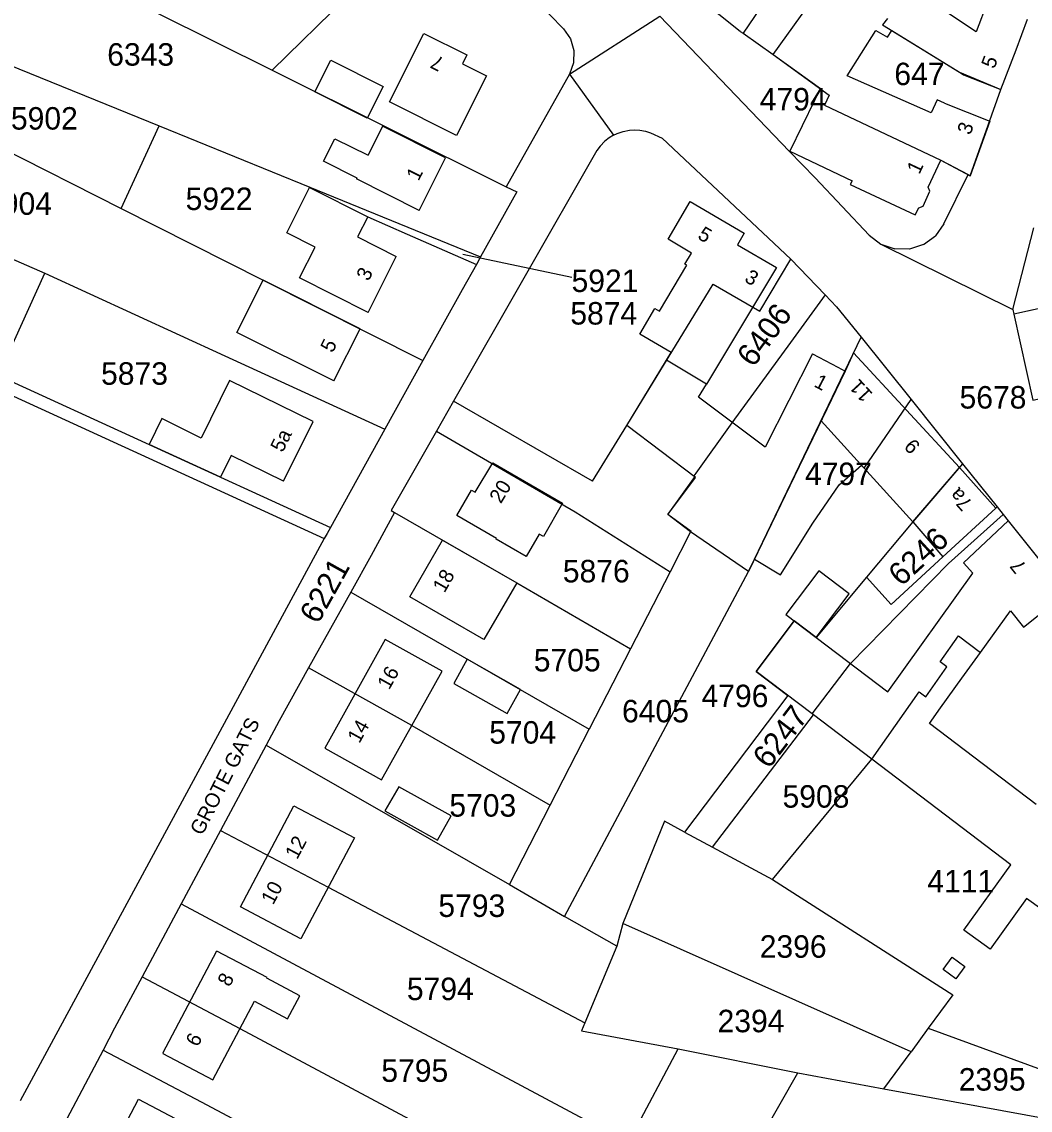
# Model space of a CAD drawing. Extents: x 191922 to 199923, y 328959 to 333350.
# Drawn here: x 196274.9 to 196396, y 331297.2 to 331427.9 of the extents above; entities that cross this region are included whole.
import ezdxf

# ---------------------------------------------------------------- set-up
doc = ezdxf.new("R2010")
doc.units = 0
for name, color, linetype in [('bouwvlak', 7, 'Continuous'), ('enkelbestemming', 7, 'Continuous'), ('Level 18', 7, 'Continuous'), ('Level 6', 7, 'Continuous'), ('maatvoering - maximum aantal wooneenheden', 7, 'Continuous'), ('Maatvoering_symbolen', 7, 'Continuous'), ('recreatiewoning', 7, 'Continuous')]:
    doc.layers.add(name, color=color, linetype=linetype)

msp = doc.modelspace()

# ---------------------------------------------------------------- linework, layer by layer
at = {"layer": 'bouwvlak'}
msp.add_line((196341, 331397.21), (196327.9, 331399.96), dxfattribs=at)
at = {"layer": 'Level 18'}
msp.add_lwpolyline([(196401.44, 331383.58), (196399.16, 331393.92), (196394.1, 331392.8), (196396.37, 331382.46), (196401.44, 331383.58)], dxfattribs=at)
at = {"layer": 'Level 6'}
for p, q in [((196304.99, 331422.08), (196325.62, 331442.31)), ((196361.2, 331426.76), (196355.17, 331431.59)), ((196365.16, 331423.97), (196370.73, 331431.71)), ((196336.71, 331430.42), (196339.99, 331427.06)), ((196291.24, 331428.96), (196304.99, 331422.08)), ((196340.7, 331421.61), (196351.55, 331428.57)), ((196340.7, 331421.61), (196351.55, 331428.57)), ((196351.55, 331428.57), (196367.1, 331412.36)), ((196378.89, 331428.29), (196378.3, 331427.56)), ((196394.35, 331424.56), (196395.73, 331428.21)), ((196262.42, 331427.18), (196291.42, 331415.42)), ((196339.99, 331427.06), (196340.83, 331425.86)), ((196361.2, 331426.76), (196361.58, 331426.55)), ((196378.3, 331427.56), (196387.57, 331421.84)), ((196340.83, 331425.86), (196341.25, 331424.45)), ((196361.58, 331426.55), (196365.16, 331423.97)), ((196341.25, 331424.45), (196341.21, 331422.99)), ((196392.53, 331419.76), (196394.35, 331424.56)), ((196341.21, 331422.99), (196340.7, 331421.61)), ((196365.16, 331423.97), (196371.91, 331419.11)), ((196304.99, 331422.08), (196333.11, 331408.09)), ((196340.7, 331421.61), (196333.11, 331408.09)), ((196340.7, 331421.61), (196333.11, 331408.09)), ((196340.7, 331421.61), (196346, 331414.29)), ((196387.57, 331421.84), (196392.53, 331419.76)), ((196258.78, 331419.69), (196286.88, 331405.5)), ((196371.91, 331419.11), (196371.33, 331417.9)), ((196388.82, 331409.42), (196392.53, 331419.76)), ((196371.33, 331417.9), (196385.32, 331411.27)), ((196286.88, 331405.5), (196291.42, 331415.42)), ((196291.42, 331415.42), (196309.51, 331408.04)), ((196345.49, 331413.98), (196344.96, 331413.56)), ((196346, 331414.29), (196345.49, 331413.98)), ((196346, 331414.29), (196346.45, 331414.51)), ((196346.45, 331414.51), (196347.15, 331414.74)), ((196347.15, 331414.74), (196347.9, 331414.89)), ((196347.9, 331414.89), (196348.51, 331414.93)), ((196348.51, 331414.93), (196349.14, 331414.89)), ((196349.14, 331414.89), (196349.84, 331414.77)), ((196349.84, 331414.77), (196350.45, 331414.58)), ((196350.45, 331414.58), (196351.86, 331413.94)), ((196367.31, 331399.38), (196351.86, 331413.94)), ((196343.99, 331412.43), (196326.78, 331382.35)), ((196344.38, 331412.96), (196343.99, 331412.43)), ((196344.96, 331413.56), (196344.38, 331412.96)), ((196370.23, 331409.18), (196367.1, 331412.36)), ((196385.32, 331411.27), (196388.58, 331409.55)), ((196376.7, 331402.29), (196370.23, 331409.18)), ((196385.69, 331403.64), (196388.58, 331409.55)), ((196388.58, 331409.55), (196388.82, 331409.42)), ((196253.23, 331408.26), (196277.71, 331397.72)), ((196309.51, 331408.04), (196309.49, 331407.99)), ((196309.49, 331407.99), (196316.47, 331404.47)), ((196309.51, 331408.04), (196330.03, 331399.67)), ((196334.38, 331407.47), (196330.03, 331399.67)), ((196334.38, 331407.47), (196330.03, 331399.67)), ((196333.11, 331408.09), (196334.38, 331407.47)), ((196333.11, 331408.09), (196334.38, 331407.47)), ((196286.88, 331405.5), (196303.93, 331396.89)), ((196316.47, 331404.47), (196321.23, 331402.41)), ((196385.69, 331403.64), (196384.67, 331402.19)), ((196321.23, 331402.41), (196329.53, 331398.76)), ((196376.7, 331402.29), (196378.1, 331401.21)), ((196383.24, 331401.15), (196384.67, 331402.19)), ((196393.98, 331393.33), (196396.48, 331403.15)), ((196378.1, 331401.21), (196393.98, 331393.33)), ((196378.1, 331401.21), (196379.78, 331400.63)), ((196381.55, 331400.61), (196379.78, 331400.63)), ((196383.24, 331401.15), (196381.55, 331400.61)), ((196330.03, 331399.67), (196329.53, 331398.76)), ((196330.03, 331399.67), (196329.53, 331398.76)), ((196363.57, 331393.15), (196367.31, 331399.38)), ((196367.31, 331399.38), (196371.42, 331395.1)), ((196329.53, 331398.76), (196327.82, 331395.7)), ((196329.53, 331398.76), (196327.82, 331395.7)), ((196272.08, 331385.42), (196277.71, 331397.72)), ((196277.71, 331397.72), (196299.33, 331387.78)), ((196303.93, 331396.89), (196323.11, 331387.21)), ((196327.82, 331395.7), (196323.11, 331387.21)), ((196327.82, 331395.7), (196323.11, 331387.21)), ((196347.6, 331379.42), (196357.97, 331396.4)), ((196357.97, 331396.4), (196363.57, 331393.15)), ((196248.42, 331394.61), (196311.26, 331365.83)), ((196371.42, 331395.1), (196367.25, 331389.4)), ((196371.42, 331395.1), (196372.09, 331394.4)), ((196372.09, 331394.4), (196372.79, 331393.67)), ((196372.79, 331393.67), (196375.73, 331390.01)), ((196393.98, 331393.33), (196394.1, 331392.8)), ((196394.1, 331392.8), (196396.37, 331382.46)), ((196367.25, 331389.4), (196360.22, 331379.75)), ((196362.95, 331363.34), (196375.73, 331390.01)), ((196375.73, 331390.01), (196381.74, 331382.52)), ((196299.33, 331387.78), (196318.54, 331378.96)), ((196323.11, 331387.21), (196318.54, 331378.96)), ((196323.11, 331387.21), (196318.54, 331378.96)), ((196272.08, 331385.42), (196289.79, 331377.32)), ((196326.78, 331382.35), (196324.72, 331378.74)), ((196343.46, 331372.72), (196326.78, 331382.35)), ((196376.1, 331374.27), (196381.74, 331382.52)), ((196381.74, 331382.52), (196387.92, 331374.81)), ((196360.22, 331379.75), (196355.88, 331373.68)), ((196318.54, 331378.96), (196311.99, 331367.15)), ((196318.54, 331378.96), (196311.99, 331367.15)), ((196324.72, 331378.74), (196319.31, 331369.19)), ((196324.72, 331378.74), (196341.4, 331369.03)), ((196343.46, 331372.72), (196347.6, 331379.42)), ((196289.79, 331377.32), (196311.99, 331367.15)), ((196373.1, 331372.28), (196375.77, 331374.64)), ((196375.77, 331374.64), (196376.1, 331374.27)), ((196387.92, 331374.81), (196381.94, 331367.83)), ((196387.92, 331374.81), (196392.07, 331369.63)), ((196355.77, 331373.28), (196352.51, 331368.77)), ((196355.88, 331373.68), (196355.65, 331373.36)), ((196355.65, 331373.36), (196355.77, 331373.28)), ((196369.92, 331367.7), (196373.1, 331372.28)), ((196319.31, 331369.19), (196319.71, 331368.96)), ((196391.93, 331369.49), (196392.07, 331369.63)), ((196392.07, 331369.63), (196392.8, 331368.72)), ((196319.71, 331368.96), (196316.88, 331363.78)), ((196319.71, 331368.96), (196334.37, 331360.52)), ((196341.4, 331369.03), (196352.8, 331361.85)), ((196352.51, 331368.77), (196355.31, 331366.72)), ((196392.8, 331368.72), (196386.25, 331362.83)), ((196392.8, 331368.72), (196393.42, 331367.96)), ((196393.42, 331367.96), (196400.33, 331359.25)), ((196311.99, 331367.15), (196311.59, 331366.43)), ((196311.99, 331367.15), (196311.59, 331366.43)), ((196355.26, 331366.65), (196352.8, 331361.85)), ((196355.26, 331366.65), (196355.31, 331366.72)), ((196366.06, 331361.48), (196369.92, 331367.7)), ((196381.94, 331367.83), (196376.37, 331361.18)), ((196311.26, 331365.83), (196274.73, 331298.3)), ((196311.26, 331365.83), (196274.73, 331298.3)), ((196311.59, 331366.43), (196311.26, 331365.83)), ((196311.59, 331366.43), (196311.26, 331365.83)), ((196316.88, 331363.78), (196314.43, 331359.39)), ((196362.23, 331361.86), (196362.95, 331363.34)), ((196362.95, 331363.34), (196366.06, 331361.48)), ((196374.46, 331350.82), (196386.25, 331362.83)), ((196340.13, 331320.42), (196362.23, 331361.86)), ((196352.8, 331361.85), (196348.04, 331352.59)), ((196334.37, 331360.52), (196348.04, 331352.59)), ((196376.37, 331361.18), (196370.33, 331353.96)), ((196314.43, 331359.39), (196309.36, 331350.29)), ((196314.43, 331359.39), (196343.08, 331342.93)), ((196395.25, 331355.21), (196400.33, 331359.25)), ((196390.07, 331352.15), (196393.67, 331357.16)), ((196393.67, 331357.16), (196395.25, 331355.21)), ((196367.7, 331355.96), (196363.15, 331349.88)), ((196370.33, 331353.96), (196367.7, 331355.96)), ((196385.25, 331351.04), (196387.44, 331354.14)), ((196387.44, 331354.14), (196390.07, 331352.15)), ((196348.04, 331352.59), (196343.08, 331342.93)), ((196386.04, 331350.43), (196385.25, 331351.04)), ((196309.36, 331350.29), (196305.82, 331343.94)), ((196321.78, 331343.39), (196309.36, 331350.29)), ((196363.15, 331349.88), (196366.93, 331347)), ((196369.85, 331344.78), (196374.46, 331350.82)), ((196383.51, 331346.84), (196386.04, 331350.43)), ((196366.93, 331347), (196354.53, 331330.57)), ((196377.01, 331339.35), (196382.71, 331347.44)), ((196382.71, 331347.44), (196383.51, 331346.84)), ((196357.87, 331328.77), (196370.02, 331344.65)), ((196370.02, 331344.65), (196369.85, 331344.78)), ((196305.82, 331343.94), (196304.26, 331341.02)), ((196321.78, 331343.39), (196338.39, 331333.81)), ((196338.39, 331333.81), (196343.08, 331342.93)), ((196304.26, 331341.02), (196298.78, 331330.78)), ((196304.26, 331341.02), (196333.49, 331324.27)), ((196365.1, 331324.88), (196377.01, 331339.35)), ((196333.49, 331324.27), (196338.39, 331333.81)), ((196352.11, 331331.87), (196347.12, 331319.59)), ((196354.53, 331330.57), (196352.11, 331331.87)), ((196298.78, 331330.78), (196294.07, 331321.96)), ((196298.78, 331330.78), (196311.74, 331323.95)), ((196354.53, 331330.57), (196357.87, 331328.77)), ((196357.87, 331328.77), (196365.1, 331324.88)), ((196365.1, 331324.88), (196386.76, 331311.04)), ((196311.74, 331323.95), (196342.56, 331307.67)), ((196333.49, 331324.27), (196340.13, 331320.42)), ((196294.07, 331321.96), (196289.37, 331313.17)), ((196294.07, 331321.96), (196347.77, 331293.27)), ((196346.4, 331316.86), (196340.13, 331320.42)), ((196347.12, 331319.59), (196346.4, 331316.86)), ((196381.73, 331304.18), (196347.12, 331319.59)), ((196346.4, 331316.86), (196342.56, 331307.67)), ((196289.37, 331313.17), (196286.07, 331307.01)), ((196289.37, 331313.17), (196301.13, 331306.97)), ((196386.76, 331311.04), (196383.8, 331307.01)), ((196286.07, 331307.01), (196284.69, 331304.39)), ((196301.13, 331306.97), (196343.18, 331284.55)), ((196342.56, 331307.67), (196342.16, 331306.71)), ((196342.16, 331306.71), (196353.76, 331304.52)), ((196383.8, 331307.01), (196381.73, 331304.18)), ((196383.8, 331307.01), (196403.96, 331299.63)), ((196284.69, 331304.39), (196279.96, 331295.43)), ((196284.69, 331304.39), (196296.47, 331298.16)), ((196347.77, 331293.27), (196353.76, 331304.52)), ((196353.76, 331304.52), (196368.15, 331301.65)), ((196378.48, 331299.75), (196381.73, 331304.18)), ((196361.82, 331290.66), (196368.15, 331301.65)), ((196368.15, 331301.65), (196378.48, 331299.75)), ((196378.48, 331299.75), (196398.36, 331296.09)), ((196296.47, 331298.16), (196302.12, 331295.17))]:
    msp.add_line(p, q, dxfattribs=at)
msp.add_lwpolyline([(196391.93, 331369.49), (196385.56, 331363.64), (196379.36, 331357.93), (196376.37, 331361.18)], dxfattribs=at)
at = {"layer": 'recreatiewoning'}
for p, q in [((196394.35, 331424.56), (196395.73, 331428.21)), ((196319.11, 331418.29), (196323.2, 331426.52)), ((196323.2, 331426.52), (196328.4, 331423.93)), ((196361.58, 331426.55), (196365.16, 331423.97)), ((196310.13, 331419.49), (196312.04, 331423.3)), ((196312.04, 331423.3), (196318.32, 331420.12)), ((196328.4, 331423.93), (196327.87, 331422.85)), ((196327.87, 331422.85), (196330.73, 331421.42)), ((196330.73, 331421.42), (196327.15, 331414.27)), ((196316.4, 331416.32), (196310.13, 331419.49)), ((196318.32, 331420.12), (196316.4, 331416.32)), ((196327.15, 331414.27), (196319.11, 331418.29)), ((196318.27, 331415.36), (196316.51, 331411.87)), ((196325.81, 331411.55), (196318.27, 331415.36)), ((196311.18, 331411.16), (196312.52, 331413.86)), ((196312.52, 331413.86), (196316.51, 331411.87)), ((196315.19, 331409.14), (196311.18, 331411.16)), ((196322.64, 331405.26), (196325.81, 331411.55)), ((196385.32, 331411.27), (196388.82, 331409.42)), ((196315.14, 331409.04), (196315.19, 331409.14)), ((196322.64, 331405.26), (196315.14, 331409.04)), ((196306.75, 331402.55), (196309.49, 331407.99)), ((196309.49, 331407.99), (196316.47, 331404.47)), ((196352.55, 331401.79), (196355.22, 331406.33)), ((196355.22, 331406.33), (196361.7, 331402.5)), ((196316.47, 331404.47), (196315.26, 331402.06)), ((196310.16, 331400.84), (196306.75, 331402.55)), ((196315.26, 331402.06), (196319.89, 331399.73)), ((196361.7, 331402.5), (196360.89, 331401.13)), ((196308.3, 331397.15), (196310.16, 331400.84)), ((196355.36, 331400.13), (196352.55, 331401.79)), ((196360.89, 331401.13), (196365.56, 331398.41)), ((196316.54, 331393), (196319.89, 331399.73)), ((196354.58, 331398.8), (196355.36, 331400.13)), ((196351.54, 331393.14), (196354.8, 331398.67)), ((196354.8, 331398.67), (196354.58, 331398.8)), ((196365.56, 331398.41), (196357.15, 331384.39)), ((196300.75, 331390.59), (196303.93, 331396.89)), ((196315.55, 331391.03), (196303.93, 331396.89)), ((196316.54, 331393), (196308.3, 331397.15)), ((196349.15, 331390.4), (196350.96, 331393.48)), ((196350.96, 331393.48), (196351.54, 331393.14)), ((196399.16, 331393.92), (196394.1, 331392.8)), ((196394.1, 331392.8), (196396.37, 331382.46)), ((196312.4, 331384.78), (196300.75, 331390.59)), ((196312.4, 331384.78), (196315.55, 331391.03)), ((196352.93, 331388.17), (196349.15, 331390.4)), ((196352.38, 331387.25), (196352.93, 331388.17)), ((196369.9, 331388.01), (196364.2, 331376.82)), ((196369.9, 331388.01), (196372.94, 331386.42)), ((196374.84, 331388.16), (196373.83, 331385.96)), ((196387.57, 331374.39), (196374.84, 331388.16)), ((196347.6, 331379.42), (196352.38, 331387.25)), ((196357.15, 331384.39), (196352.38, 331387.25)), ((196372.94, 331386.42), (196373.83, 331385.96)), ((196373.83, 331385.96), (196362.23, 331361.86)), ((196299.89, 331384.84), (196296.47, 331377.91)), ((196309.92, 331379.89), (196299.89, 331384.84)), ((196356.21, 331382.83), (196357.15, 331384.39)), ((196364.2, 331376.82), (196356.21, 331382.83)), ((196291.73, 331380.25), (196290.21, 331377.15)), ((196296.47, 331377.91), (196291.73, 331380.25)), ((196306.38, 331372.72), (196309.92, 331379.89)), ((196370.95, 331379.97), (196381.94, 331367.83)), ((196355.86, 331373.15), (196347.6, 331379.42)), ((196298.81, 331373.22), (196290.21, 331377.15)), ((196300.09, 331375.82), (196298.81, 331373.22)), ((196306.38, 331372.72), (196300.09, 331375.82)), ((196329.37, 331371.39), (196331.51, 331374.94)), ((196352.51, 331368.73), (196355.86, 331373.15)), ((196381.94, 331367.83), (196387.57, 331374.39)), ((196391.93, 331369.49), (196387.57, 331374.39)), ((196327.19, 331368.61), (196328.94, 331371.64)), ((196328.94, 331371.64), (196329.37, 331371.39)), ((196385.56, 331363.64), (196391.93, 331369.49)), ((196355.26, 331366.65), (196352.51, 331368.73)), ((196388.05, 331362.93), (196393.42, 331367.96)), ((196393.42, 331367.96), (196400.33, 331359.25)), ((196362.23, 331361.86), (196355.26, 331366.65)), ((196381.94, 331367.83), (196385.56, 331363.64)), ((196321.54, 331358.82), (196325.47, 331365.65)), ((196325.47, 331365.65), (196334.37, 331360.52)), ((196389.16, 331361.68), (196388.05, 331362.93)), ((196370.66, 331361.94), (196366.71, 331356.72)), ((196374.29, 331359.2), (196370.66, 331361.94)), ((196378.93, 331347.43), (196389.16, 331361.68)), ((196334.37, 331360.52), (196330.44, 331353.69)), ((196330.44, 331353.69), (196321.54, 331358.82)), ((196370.33, 331353.96), (196374.29, 331359.2)), ((196395.25, 331355.21), (196400.33, 331359.25)), ((196366.71, 331356.72), (196370.33, 331353.96)), ((196390.07, 331352.15), (196393.67, 331357.16)), ((196393.67, 331357.16), (196395.25, 331355.21)), ((196363.15, 331349.88), (196367.7, 331355.96)), ((196318.58, 331353.72), (196311.32, 331340.67)), ((196325.41, 331349.92), (196318.58, 331353.72)), ((196370.33, 331353.96), (196378.93, 331347.43)), ((196328.43, 331351.35), (196326.8, 331348.41)), ((196334.84, 331347.72), (196328.43, 331351.35)), ((196387.85, 331349.06), (196390.07, 331352.15)), ((196318.15, 331336.86), (196325.41, 331349.92)), ((196369.85, 331344.79), (196363.15, 331349.88)), ((196326.8, 331348.41), (196333.23, 331344.83)), ((196385.28, 331345.49), (196387.85, 331349.06)), ((196333.23, 331344.83), (196334.84, 331347.72)), ((196370.01, 331344.66), (196369.85, 331344.79)), ((196377.01, 331339.35), (196370.01, 331344.66)), ((196383.94, 331343.62), (196385.28, 331345.49)), ((196396.75, 331333.88), (196383.94, 331343.62)), ((196311.32, 331340.67), (196318.15, 331336.86)), ((196393.72, 331326.64), (196377.01, 331339.35)), ((196320.2, 331336.02), (196318.54, 331333.14)), ((196326.48, 331332.53), (196320.2, 331336.02)), ((196301.19, 331321.59), (196307.61, 331333.74)), ((196307.61, 331333.74), (196314.88, 331329.89)), ((196318.54, 331333.14), (196324.86, 331329.62)), ((196324.86, 331329.62), (196326.48, 331332.53)), ((196314.88, 331329.89), (196308.45, 331317.75)), ((196388.07, 331318.79), (196393.72, 331326.64)), ((196395.6, 331322.59), (196391.23, 331316.52)), ((196405.07, 331315.76), (196395.6, 331322.59)), ((196308.45, 331317.75), (196301.19, 331321.59)), ((196391.23, 331316.52), (196388.07, 331318.79)), ((196291.86, 331304.02), (196298.37, 331316.31)), ((196304.39, 331313.1), (196298.37, 331316.28)), ((196385.58, 331314.05), (196386.66, 331315.55)), ((196386.66, 331315.55), (196388.2, 331314.44)), ((196388.2, 331314.44), (196387.12, 331312.94)), ((196304.35, 331313.02), (196304.39, 331313.1)), ((196308.32, 331310.91), (196304.35, 331313.02)), ((196387.12, 331312.94), (196385.58, 331314.05)), ((196306.86, 331308.14), (196308.32, 331310.91)), ((196297.87, 331300.81), (196302.87, 331310.25)), ((196302.87, 331310.25), (196306.86, 331308.14)), ((196291.87, 331303.99), (196297.87, 331300.81)), ((196282.45, 331286.19), (196288.95, 331298.51)), ((196288.95, 331298.51), (196297.62, 331293.93))]:
    msp.add_line(p, q, dxfattribs=at)
for points in [[(196368.96, 331449.11), (196370.78, 331447.94), (196370.15, 331446.97), (196374.64, 331444.27), (196367.9, 331433.92), (196367.01, 331434.58), (196361.58, 331426.55)], [(196389.86, 331432.9), (196391.41, 331431.59), (196390.96, 331430.4), (196389.57, 331426.71), (196377.7, 331434.64), (196381.28, 331440.03)], [(196385.74, 331418.15), (196384.86, 331418.52), (196384.15, 331416.97), (196374.07, 331421.43), (196377.51, 331426.85), (196378.89, 331426.06), (196379.44, 331426.85), (196387.57, 331421.84), (196388.05, 331421.54)], [(196388.05, 331421.54), (196392.53, 331419.76), (196394.35, 331424.56)], [(196365.16, 331423.97), (196370.84, 331419.88), (196370.15, 331418.46), (196367.18, 331412.36), (196374.65, 331408.82), (196374.44, 331408.37), (196382.22, 331404.71), (196382.66, 331405.58), (196383.21, 331405.78), (196384.01, 331407.57), (196383.81, 331408.04), (196385.32, 331411.27)], [(196385.74, 331418.15), (196391.19, 331415.99), (196388.83, 331409.39)], [(196331.51, 331374.94), (196339.89, 331370.09), (196337.58, 331366.08), (196337.06, 331366.38), (196335.5, 331363.68), (196331.92, 331365.76), (196331.96, 331365.85), (196327.19, 331368.61)]]:
    msp.add_lwpolyline(points, dxfattribs=at)

# ---------------------------------------------------------------- texts
at = {"layer": 'enkelbestemming'}
for s, p in [('6343', (196285.19, 331422.64)), ('647', (196379.73, 331420.3)), ('4794', (196363.56, 331417.26)), ('5902', (196273.62, 331414.96)), ('5904', (196270.52, 331404.72)), ('5922', (196294.6, 331405.3)), ('5921', (196340.96, 331395.45)), ('5874', (196340.81, 331391.54)), ('5873', (196284.45, 331384.31)), ('5678', (196387.56, 331381.45)), ('4797', (196369, 331372.26)), ('5876', (196339.91, 331360.57)), ('5705', (196336.42, 331349.88)), ('4796', (196356.57, 331345.58)), ('6405', (196347.02, 331343.76)), ('5704', (196331.07, 331341.2)), ('5908', (196366.3, 331333.51)), ('5703', (196326.28, 331332.43)), ('4111', (196383.69, 331323.32)), ('5793', (196324.96, 331320.38)), ('2396', (196363.56, 331315.48)), ('5794', (196321.18, 331310.39)), ('2394', (196358.5, 331306.53)), ('5795', (196318.11, 331300.57)), ('2395', (196387.46, 331299.52))]:
    msp.add_text(s, height=2.7, dxfattribs=at).set_placement(p)
for s, rotation, p in [('6406', 53.601, (196362.79, 331386.29)), ('6246', 42.7028, (196380.56, 331359.99)), ('6221', 60.8394, (196310.51, 331355.45)), ('6247', 52.6, (196364.65, 331338.06))]:
    msp.add_text(s, height=2.7, rotation=rotation, dxfattribs=at).set_placement(p)
at = {"layer": 'maatvoering - maximum aantal wooneenheden'}
for s, rotation, p in [('7', 153.5631, (196325.79, 331423.44)), ('5', 69.3165, (196391.74, 331422.18)), ('3', 70.2227, (196388.86, 331414.23)), ('1', 63.3068, (196322.58, 331408.7)), ('1', 64.9485, (196382.73, 331409.5)), ('5', 329.4589, (196355.99, 331401.93)), ('3', 63.5631, (196316.58, 331396.67)), ('3', 329.8426, (196361.62, 331396.77)), ('5', 63.2298, (196312.26, 331388.06)), ('1', 332.5378, (196369.97, 331384.14)), ('11', 132.7288, (196377.23, 331383.22)), ('5a', 63.7427, (196306.26, 331376.09)), ('9', 132.7709, (196382.96, 331377.02)), ('20', 59.0461, (196332.47, 331369.94)), ('7a', 131.6335, (196389.21, 331370.14)), ('7', 128.4629, (196395.68, 331362.53)), ('18', 60.0986, (196325.69, 331359.22)), ('16', 60.8953, (196319.05, 331347.58)), ('14', 60.8953, (196315.47, 331341.14)), ('12', 62.1534, (196308, 331327.2)), ('10', 62.1534, (196305.12, 331321.75)), ('8', 62.0759, (196299.88, 331311.89)), ('6', 62.0759, (196296.06, 331304.68))]:
    msp.add_text(s, height=1.75, rotation=rotation, dxfattribs=at).set_placement(p)
at = {"layer": 'Maatvoering_symbolen'}
msp.add_text('GROTE GATS', height=1.75, rotation=62.9733, dxfattribs=at).set_placement((196296.6, 331330.07))

doc.saveas('drawing.dxf')
